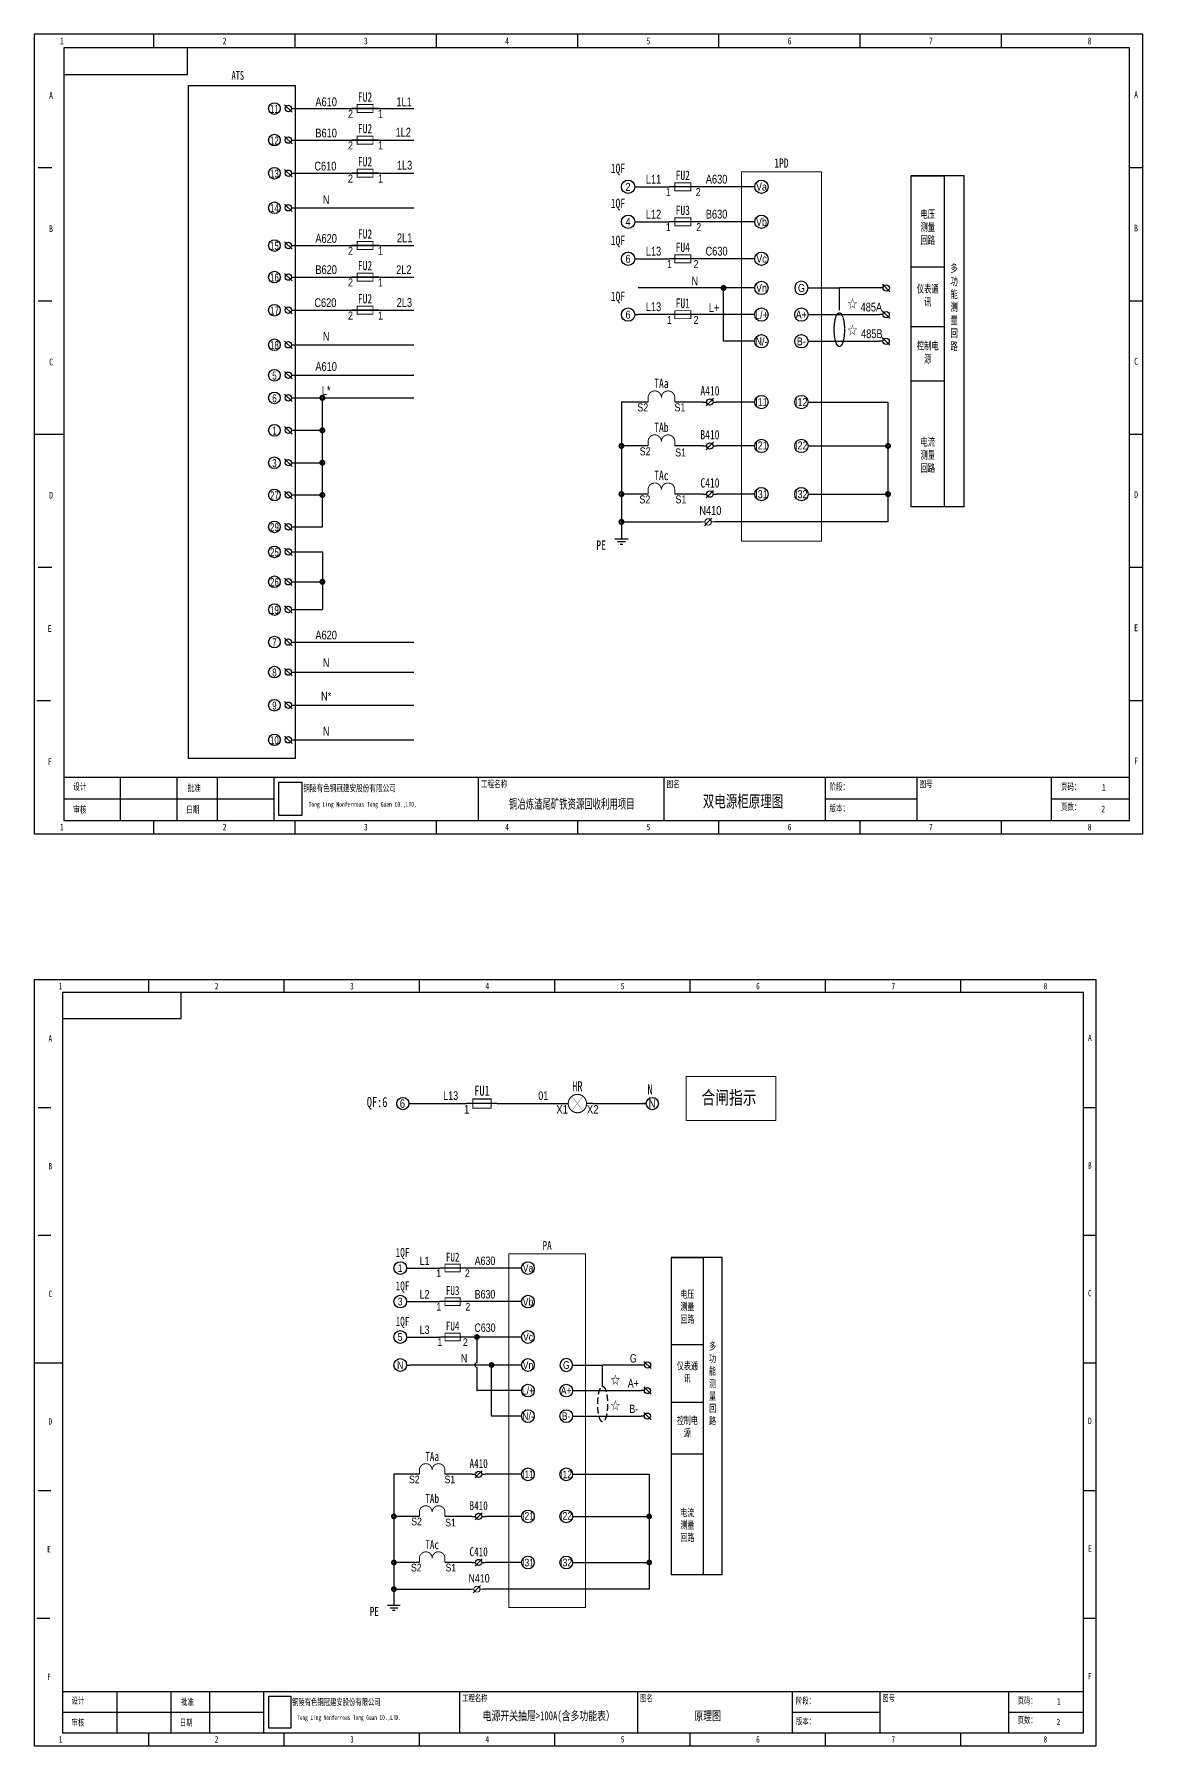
# Model space of a CAD drawing. Header units: millimetres. Extents: x 401220 to 2750366, y -101310 to 943175.
# Drawn here: x 1110437 to 1174802, y 121731 to 221053 of the extents above; entities that cross this region are included whole.
import ezdxf
from ezdxf.enums import TextEntityAlignment as Align

# ---------------------------------------------------------------- set-up
doc = ezdxf.new("R2010")
doc.units = ezdxf.units.MM
doc.linetypes.add('HIDDEN', pattern=[0.375, 0.25, -0.125])
doc.layers.add('CONNECT', color=3, linetype='Continuous')
doc.layers.add('DIM', color=1, linetype='Continuous')
doc.layers.add('SW', color=8, linetype='Continuous', lineweight=20)
doc.layers.add('TEXT', color=4, linetype='Continuous', lineweight=0)
doc.styles.add('IDQSTYLE', font='NSimSun.ttf', dxfattribs={"width": 0.7})
doc.styles.add('LEAD', font='simsun.ttf', dxfattribs={"width": 0.8})
doc.styles.add('NERIN_ISOCP', font='simsun.ttf', dxfattribs={"width": 0.75})
doc.styles.add('ROMANS', font='仿宋_GB2312.ttf', dxfattribs={"width": 0.67})
doc.styles.get("Standard").update_dxf_attribs({"font": 'arial.ttf', "bigfont": 'hzdx.shx'})
doc.styles.add('标准', font='NSimSun.ttf', dxfattribs={"width": 0.667})

# ---------------------------------------------------------------- blocks, each defined once
blk = doc.blocks.new('SYMB2_M_PWF20')
at = {"color": 7}
blk.add_line((0, 0), (10, 0), dxfattribs=at)
at = {"color": 7, "const_width": 0.35}
blk.add_lwpolyline([(8, -1.5), (8, 1.5), (2, 1.5), (2, -1.5)], close=True, dxfattribs=at)
blk = doc.blocks.new('SYMB2_M_PWF26')
at = {"color": 7, "const_width": 0.35}
for points in [[(0, 0), (0, 1.67, -1), (5, 1.67, -2.414214)], [(5, 1.67, -1), (10, 1.67), (10, 0)]]:
    blk.add_lwpolyline(points, format="xyb", dxfattribs=at)
blk = doc.blocks.new('SYMB2_S_PWF4')
at = {"color": 7}
for p, q in [((-5, -0.5), (-5, 0.5)), ((-4, -1.5), (-4, 1.5)), ((-3, -2.5), (-3, 2.5)), ((0, 0), (-3, 0))]:
    blk.add_line(p, q, dxfattribs=at)
at = {"color": 7, "const_width": 0.3}
for points in [[(-5, 0.5), (-5, -0.5)], [(-4, 1.5), (-4, -1.5)], [(-3, 2.5), (-3, -2.5)]]:
    blk.add_lwpolyline(points, dxfattribs=at)
blk = doc.blocks.new('SYMB2_S_PWF23a')
for p, q in [((0, -1.3), (0, 0)), ((1.41, -1.09), (-1.41, -3.91))]:
    blk.add_line(p, q)
blk.add_circle((0, -2.5), 1.2)
blk = doc.blocks.new('SYMB2_M_PWF87')
at = {"color": 7}
for p, q in [((0, 0), (1.3, 0)), ((3.7, 0), (5, 0))]:
    blk.add_line(p, q, dxfattribs=at)
for p, q in [((2.5, 0), (1.1, -1.4)), ((3.9, 1.4), (2.5, 0))]:
    blk.add_line(p, q)
blk.add_circle((2.5, 0), 1.2)
blk = doc.blocks.new('SYMB2_S_PWF13a')
blk.add_line((-1.25, 0), (0, 0))
blk.add_circle((-3.75, 0), 2.5)
blk = doc.blocks.new('SYMB2_S_PWF13')
blk.add_line((-1, 0), (0, 0))
blk.add_circle((-3, 0), 2)
blk = doc.blocks.new('SYMB2_S_PWF14')
blk.add_line((1, 0), (0, 0))
blk.add_circle((3, 0), 2)
blk = doc.blocks.new('SYMB2_M_PWF31')
at = {"color": 7}
for p, q in [((0, 0), (2, 0)), ((10, 0), (8, 0))]:
    blk.add_line(p, q, dxfattribs=at)
at = {"color": 7, "const_width": 0.35}
blk.add_lwpolyline([(2, 0, 1), (8, 0, 1), (2, 0, -0.185156)], format="xyb", dxfattribs=at)
at = {"color": 7, "const_width": 0.1}
for points in [[(6.8, 2.4), (3.2, -2.4)], [(3.2, 2.4), (6.8, -2.4)]]:
    blk.add_lwpolyline(points, dxfattribs=at)

msp = doc.modelspace()

# ---------------------------------------------------------------- linework, layer by layer
at = {"ltscale": 4}
for p, q in [((1117388.7, 220271.6), (1117388.7, 221052.8)), ((1125590.7, 220271.6), (1125590.7, 221052.8)), ((1133792.6, 220271.6), (1133792.6, 221052.8)), ((1141994.6, 220271.6), (1141994.6, 221052.8)), ((1150196.5, 220271.6), (1150196.5, 221052.8)), ((1158398.4, 220271.6), (1158398.4, 221052.8)), ((1166600.4, 220271.6), (1166600.4, 221052.8)), ((1119341.6, 218709.4), (1119341.6, 220271.6)), ((1112155.1, 218709.4), (1119341.6, 218709.4)), ((1110670.9, 213319.5), (1111452.1, 213319.5)), ((1174021.2, 213319.5), (1174802.3, 213319.5)), ((1110670.9, 205586.2), (1111452.1, 205586.2)), ((1174021.2, 205586.2), (1174802.3, 205586.2)), ((1110436.6, 197853), (1112155.1, 197853)), ((1174021.2, 197853), (1174802.3, 197853)), ((1110670.9, 190119.7), (1111452.1, 190119.7)), ((1174021.2, 190119.7), (1174802.3, 190119.7)), ((1110592.8, 182386.5), (1111374, 182386.5)), ((1174021.2, 182386.5), (1174802.3, 182386.5)), ((1112155.1, 177934), (1174021.2, 177934)), ((1115435.9, 177934), (1115435.9, 175434.3)), ((1118716.7, 177934), (1118716.7, 175434.3)), ((1121060.1, 177934), (1121060.1, 175434.3)), ((1124340.9, 177934), (1124340.9, 175434.3)), ((1136214.1, 177934), (1136214.1, 175434.3)), ((1146993.8, 177934), (1146993.8, 175434.3)), ((1156367.5, 177934), (1156367.5, 175434.3)), ((1161679.2, 177934), (1161679.2, 175434.3)), ((1169490.6, 177934), (1169490.6, 175434.3)), ((1112155.1, 176684.2), (1124340.9, 176684.2)), ((1156367.5, 176684.2), (1161679.2, 176684.2)), ((1169490.6, 176684.2), (1174021.2, 176684.2)), ((1117388.7, 174653.2), (1117388.7, 175434.3)), ((1125590.7, 174653.2), (1125590.7, 175434.3)), ((1133792.6, 174653.2), (1133792.6, 175434.3)), ((1141994.6, 174653.2), (1141994.6, 175434.3)), ((1150196.5, 174653.2), (1150196.5, 175434.3)), ((1158398.4, 174653.2), (1158398.4, 175434.3)), ((1166600.4, 174653.2), (1166600.4, 175434.3)), ((1117097.2, 165436.5), (1117097.2, 166184.9)), ((1124955.2, 165436.5), (1124955.2, 166184.9)), ((1132813.2, 165436.5), (1132813.2, 166184.9)), ((1140671.2, 165436.5), (1140671.2, 166184.9)), ((1148529.2, 165436.5), (1148529.2, 166184.9)), ((1156387.2, 165436.5), (1156387.2, 166184.9)), ((1164245.2, 165436.5), (1164245.2, 166184.9)), ((1118968.1, 163939.8), (1118968.1, 165436.5)), ((1112083, 163939.8), (1118968.1, 163939.8)), ((1110661.1, 158776), (1111409.5, 158776)), ((1171354.8, 158776), (1172103.2, 158776)), ((1110661.1, 151367), (1111409.5, 151367)), ((1171354.8, 151367), (1172103.2, 151367)), ((1110436.6, 143958), (1112083, 143958)), ((1171354.8, 143958), (1172103.2, 143958)), ((1110661.1, 136549), (1111409.5, 136549)), ((1171354.8, 136549), (1172103.2, 136549)), ((1110586.3, 129140.1), (1111334.7, 129140.1)), ((1171354.8, 129140.1), (1172103.2, 129140.1)), ((1112083, 124874.3), (1171354.8, 124874.3)), ((1115226.2, 124874.3), (1115226.2, 122479.5)), ((1118369.4, 124874.3), (1118369.4, 122479.5)), ((1120614.6, 124874.3), (1120614.6, 122479.5)), ((1123757.8, 124874.3), (1123757.8, 122479.5)), ((1135133.2, 124874.3), (1135133.2, 122479.5)), ((1145460.8, 124874.3), (1145460.8, 122479.5)), ((1154441.4, 124874.3), (1154441.4, 122479.5)), ((1159530.4, 124874.3), (1159530.4, 122479.5)), ((1167014.2, 124874.3), (1167014.2, 122479.5)), ((1112083, 123676.9), (1123757.8, 123676.9)), ((1154441.4, 123676.9), (1159530.4, 123676.9)), ((1167014.2, 123676.9), (1171354.8, 123676.9)), ((1117097.2, 121731.1), (1117097.2, 122479.5)), ((1124955.2, 121731.1), (1124955.2, 122479.5)), ((1132813.2, 121731.1), (1132813.2, 122479.5)), ((1140671.2, 121731.1), (1140671.2, 122479.5)), ((1148529.2, 121731.1), (1148529.2, 122479.5)), ((1156387.2, 121731.1), (1156387.2, 122479.5)), ((1164245.2, 121731.1), (1164245.2, 122479.5))]:
    msp.add_line(p, q, dxfattribs=at)
for p, q in [((1125580.4, 216744), (1132470.3, 216744)), ((1125580.4, 214909), (1132470.3, 214909)), ((1125580.4, 212988.2), (1132470.3, 212988.2)), ((1125580.4, 210981.7), (1132470.3, 210981.7)), ((1125580.4, 208794.2), (1132470.3, 208794.2)), ((1125580.4, 206959.2), (1132470.3, 206959.2)), ((1155558.9, 206327.8), (1157184.9, 206327.3)), ((1125580.4, 205038.4), (1132470.3, 205038.4)), ((1125580.4, 203031.9), (1132470.3, 203031.9)), ((1125580.4, 201264.1), (1132470.3, 201264.1)), ((1125580.4, 199952.8), (1132470.3, 199952.8)), ((1127166.9, 192466.2), (1127166.9, 199952.8)), ((1125580.4, 198067.5), (1127166.9, 198067.5)), ((1125580.4, 196188.1), (1127166.9, 196188.1)), ((1125580.4, 194316.1), (1127166.9, 194316.1)), ((1125580.4, 192466.2), (1127166.9, 192466.2)), ((1125580.4, 191012.6), (1127166.9, 191012.6)), ((1127166.9, 191012.6), (1127166.9, 187669.2)), ((1125580.4, 189277.7), (1127166.9, 189277.7)), ((1125580.4, 187669.2), (1127166.9, 187669.2)), ((1125580.4, 185778.6), (1132470.3, 185778.6)), ((1125580.4, 184035.4), (1132470.3, 184035.4)), ((1125580.4, 182114.7), (1132470.3, 182114.7)), ((1125580.4, 180108.2), (1132470.3, 180108.2)), ((1136141.4, 145450.6), (1136141.4, 143965.1)), ((1136141.4, 143687.7), (1136141.4, 142343.4)), ((1141882.6, 143826.4), (1143440.4, 143825.9)), ((1136141.4, 142343.4), (1136165.1, 142343.4))]:
    msp.add_line(p, q)
at = {"color": 7, "linetype": 'HIDDEN', "ltscale": 5}
for p, q in [((1157184.9, 205036.2), (1157184.9, 206327.3)), ((1143440.4, 142588.9), (1143440.4, 143825.9))]:
    msp.add_line(p, q, dxfattribs=at)
at = {"ltscale": 4}
for points in [[(1110436.6, 174653.2), (1174802.3, 174653.2), (1174802.3, 221052.8), (1110436.6, 221052.8)], [(1112155.1, 175434.3), (1174021.2, 175434.3), (1174021.2, 220271.6), (1112155.1, 220271.6)], [(1110436.6, 121731.1), (1172103.2, 121731.1), (1172103.2, 166184.9), (1110436.6, 166184.9)], [(1112083, 122479.5), (1171354.8, 122479.5), (1171354.8, 165436.5), (1112083, 165436.5)]]:
    msp.add_lwpolyline(points, close=True, dxfattribs=at)
for points in [[(1119390.1, 218075.2), (1125580.4, 218075.2), (1125580.4, 179019.8), (1119390.1, 179019.8)], [(1124646.5, 177650), (1125979.6, 177650), (1125979.6, 175717.7), (1124646.5, 175717.7)], [(1124050.6, 124602.3), (1125327.8, 124602.3), (1125327.8, 122750.9), (1124050.6, 122750.9)]]:
    msp.add_lwpolyline(points, close=True)
at = {"color": 7}
for points, const_width in [([(1150398.9, 206327.8, 1), (1150514.9, 206327.8, 1)], 232.1), ([(1127108.8, 199952.8, 1), (1127224.9, 199952.8, 1)], 232.1), ([(1127108.8, 198067.5, 1), (1127224.9, 198067.5, 1)], 232.1), ([(1144474.5, 197159.2, 1), (1144590.5, 197159.2, 1)], 232.1), ([(1159949.5, 197159.2, 1), (1160065.6, 197159.2, 1)], 232.1), ([(1127108.8, 196188.1, 1), (1127224.9, 196188.1, 1)], 232.1), ([(1127108.8, 194316.1, 1), (1127224.9, 194316.1, 1)], 232.1), ([(1144474.5, 194367, 1), (1144590.5, 194367, 1)], 232.1), ([(1159949.5, 194367, 1), (1160065.6, 194367, 1)], 232.1), ([(1144474.5, 192750.8, 1), (1144590.5, 192750.8, 1)], 232.1), ([(1127108.8, 189277.7, 1), (1127224.9, 189277.7, 1)], 232.1), ([(1136085.8, 145450.6, 1), (1136197, 145450.6, 1)], 222.4), ([(1136938.9, 143826.4, 1), (1137050.1, 143826.4, 1)], 222.4), ([(1131263, 135042.2, 1), (1131374.2, 135042.2, 1)], 222.4), ([(1146089.1, 135042.2, 1), (1146200.3, 135042.2, 1)], 222.4), ([(1131263, 132367.1, 1), (1131374.2, 132367.1, 1)], 222.4), ([(1146089.1, 132367.1, 1), (1146200.3, 132367.1, 1)], 222.4), ([(1131263, 130818.7, 1), (1131374.2, 130818.7, 1)], 222.4)]:
    msp.add_lwpolyline(points, format="xyb", close=True, dxfattribs=dict(at, const_width=const_width))
for centre in [(1124383.6, 216742.1), (1124383.6, 214907), (1124383.6, 212986.3), (1124383.6, 210979.8), (1124383.6, 208792.2), (1124383.6, 206957.2), (1124383.6, 205036.5), (1124383.6, 203029.9), (1124383.6, 201262.2), (1124383.6, 199950.8), (1124383.6, 198065.6), (1124383.6, 196186.2), (1124383.6, 194314.2), (1124383.6, 192464.2), (1124383.6, 191010.7), (1124383.6, 189275.7), (1124383.6, 187667.3), (1124383.6, 185776.7), (1124383.6, 184033.5), (1124383.6, 182112.7), (1124383.6, 180106.2)]:
    msp.add_circle(centre, 338.1)
msp.add_arc((1136158.3, 143826.4), 139.7, 96.940649, 263.059351)
at = {"color": 7, "linetype": 'HIDDEN', "ltscale": 5}
msp.add_ellipse((1157184.9, 203907.7), major_axis=(0, 981.5), ratio=0.3023258, dxfattribs=at)
at = {"color": 7, "linetype": 'HIDDEN', "ltscale": 1500}
msp.add_ellipse((1143440.4, 141554.8), major_axis=(0, 1034.1), ratio=0.2749131, dxfattribs=at)
at = {"layer": 'CONNECT', "color": 7}
for p, q in [((1161335, 212836.6), (1163269.1, 212836.6)), ((1164430.2, 212836.6), (1161335, 212836.6)), ((1161335, 212836.6), (1161335, 196152.6)), ((1163269.1, 212836.6), (1163269.1, 196152.6)), ((1164430.2, 196152.6), (1164430.2, 212836.6)), ((1145500.2, 212200.5), (1147318.9, 212200.5)), ((1152077.7, 212200.5), (1148866.4, 212200.5)), ((1161335, 212286.1), (1161335, 195602.1)), ((1161335, 211770.8), (1161335, 195086.8)), ((1163269.1, 212286.1), (1163269.1, 195602.1)), ((1163269.1, 211770.8), (1163269.1, 195086.8)), ((1164430.2, 195602.1), (1164430.2, 212286.1)), ((1164430.2, 195086.8), (1164430.2, 211770.8)), ((1161335, 211220.4), (1161335, 194536.4)), ((1161335, 210863.3), (1161335, 194179.2)), ((1163269.1, 211220.4), (1163269.1, 194536.4)), ((1163269.1, 210863.3), (1163269.1, 194179.2)), ((1164430.2, 194536.4), (1164430.2, 211220.4)), ((1164430.2, 194179.2), (1164430.2, 210863.3)), ((1145500.2, 210170.9), (1147318.9, 210170.9)), ((1152077.7, 210170.9), (1148866.4, 210170.9)), ((1161335, 210312.8), (1161335, 193628.8)), ((1163269.1, 210312.8), (1163269.1, 193628.8)), ((1164430.2, 193628.8), (1164430.2, 210312.8)), ((1145500.2, 208023.2), (1147318.9, 208023.2)), ((1152077.7, 208023.2), (1148866.4, 208023.2)), ((1163269.1, 207545), (1161335, 207545)), ((1152077.7, 206327.8), (1145500.2, 206327.8)), ((1150456.9, 203232.1), (1150456.9, 206327.8)), ((1159518.1, 206327.3), (1157184.9, 206327.3)), ((1152077.7, 204780), (1145500.2, 204780)), ((1155558.9, 204779.6), (1159511.2, 204779.6)), ((1163269.1, 204064.8), (1161335, 204064.8)), ((1152077.7, 203232.1), (1150456.9, 203232.1)), ((1155558.9, 203231.8), (1159511.2, 203231.8)), ((1163269.1, 200927.1), (1161335, 200927.1)), ((1146079.6, 199708.6), (1144532.5, 199708.6)), ((1144532.5, 199708.6), (1144532.5, 193342.8)), ((1149282.9, 199708.6), (1147627.1, 199708.6)), ((1152077.7, 199708.6), (1150056.6, 199708.6)), ((1155558.9, 199708.6), (1160007.6, 199708.6)), ((1160007.6, 199708.6), (1160007.6, 193869.1)), ((1144532.5, 198590.3), (1144532.5, 192224.5)), ((1160007.6, 198590.3), (1160007.6, 192750.8)), ((1146079.6, 197159.2), (1144532.5, 197159.2)), ((1149282.9, 197159.2), (1147627.1, 197159.2)), ((1152077.7, 197159.2), (1150056.6, 197159.2)), ((1155558.9, 197159.2), (1160007.6, 197159.2)), ((1146079.6, 194367), (1144532.5, 194367)), ((1149282.9, 194367), (1147627.1, 194367)), ((1152077.7, 194367), (1150056.6, 194367)), ((1155558.9, 194367), (1160007.6, 194367)), ((1144532.5, 192750.8), (1149176.1, 192750.8)), ((1160007.6, 192750.8), (1149949.8, 192750.8)), ((1164430.2, 193628.8), (1161335, 193628.8)), ((1163269.1, 193628.8), (1161335, 193628.8)), ((1132371.2, 158999.2), (1135545.6, 158999.2)), ((1137321, 158999.2), (1141088, 158999.2)), ((1142863.4, 158999.2), (1145947.4, 158999.2)), ((1143734.8, 158999.2), (1145792.9, 158999.2)), ((1147416.5, 150062.2), (1149269.5, 150062.2)), ((1150381.8, 150062.2), (1147416.5, 150062.2)), ((1147416.5, 150062.2), (1147416.5, 134077.8)), ((1149269.5, 150062.2), (1149269.5, 134077.8)), ((1150381.8, 134077.8), (1150381.8, 150062.2)), ((1132245.7, 149452.8), (1133988.2, 149452.8)), ((1138547.4, 149452.8), (1135470.8, 149452.8)), ((1147416.5, 149534.8), (1147416.5, 133550.4)), ((1147416.5, 149041.1), (1147416.5, 133056.8)), ((1149269.5, 149534.8), (1149269.5, 133550.4)), ((1149269.5, 149041.1), (1149269.5, 133056.8)), ((1150381.8, 133550.4), (1150381.8, 149534.8)), ((1150381.8, 133056.8), (1150381.8, 149041.1)), ((1147416.5, 148513.8), (1147416.5, 132529.4)), ((1147416.5, 148171.6), (1147416.5, 132187.2)), ((1149269.5, 148513.8), (1149269.5, 132529.4)), ((1149269.5, 148171.6), (1149269.5, 132187.2)), ((1150381.8, 132529.4), (1150381.8, 148513.8)), ((1150381.8, 132187.2), (1150381.8, 148171.6)), ((1132245.7, 147508.2), (1133988.2, 147508.2)), ((1138547.4, 147508.2), (1135470.8, 147508.2)), ((1147416.5, 147644.2), (1147416.5, 131659.8)), ((1149269.5, 147644.2), (1149269.5, 131659.8)), ((1150381.8, 131659.8), (1150381.8, 147644.2)), ((1132245.7, 145450.6), (1133988.2, 145450.6)), ((1138547.4, 145450.6), (1135470.8, 145450.6)), ((1149269.5, 144992.5), (1147416.5, 144992.5)), ((1138547.4, 143826.4), (1132245.7, 143826.4)), ((1136994.5, 140860.5), (1136994.5, 143826.4)), ((1145675.7, 143825.9), (1143440.4, 143825.9)), ((1138547.4, 142343.4), (1136165.1, 142343.4)), ((1141882.6, 142343.1), (1145669.2, 142343.1)), ((1149269.5, 141658.2), (1147416.5, 141658.2)), ((1138547.4, 140860.5), (1136994.5, 140860.5)), ((1141882.6, 140860.2), (1145669.2, 140860.2)), ((1149269.5, 138652.2), (1147416.5, 138652.2)), ((1132800.8, 137484.7), (1131318.6, 137484.7)), ((1131318.6, 137484.7), (1131318.6, 131385.9)), ((1135869.7, 137484.7), (1134283.5, 137484.7)), ((1138547.4, 137484.7), (1136611.1, 137484.7)), ((1141882.6, 137484.7), (1146144.7, 137484.7)), ((1146144.7, 137484.7), (1146144.7, 131890.1)), ((1131318.6, 136413.3), (1131318.6, 130314.5)), ((1146144.7, 136413.3), (1146144.7, 130818.7)), ((1132800.8, 135042.2), (1131318.6, 135042.2)), ((1135869.7, 135042.2), (1134283.5, 135042.2)), ((1138547.4, 135042.2), (1136611.1, 135042.2)), ((1141882.6, 135042.2), (1146144.7, 135042.2)), ((1132800.8, 132367.1), (1131318.6, 132367.1)), ((1135869.7, 132367.1), (1134283.5, 132367.1)), ((1138547.4, 132367.1), (1136611.1, 132367.1)), ((1141882.6, 132367.1), (1146144.7, 132367.1)), ((1150381.8, 131659.8), (1147416.5, 131659.8)), ((1149269.5, 131659.8), (1147416.5, 131659.8)), ((1131318.6, 130818.7), (1135767.4, 130818.7)), ((1146144.7, 130818.7), (1136508.8, 130818.7))]:
    msp.add_line(p, q, dxfattribs=at)
at = {"layer": 'TEXT', "color": 7}
msp.add_line((1148297.9, 158014.1), (1153493.7, 158014.1), dxfattribs=at)
at = {"layer": 'TEXT', "color": 7, "ltscale": 5}
for points in [[(1151497.4, 191640.6), (1156139.2, 191640.6), (1156139.2, 213068.3), (1151497.4, 213068.3), (1151497.4, 191640.6)], [(1137991.4, 129755), (1142438.5, 129755), (1142438.5, 150284.2), (1137991.4, 150284.2), (1137991.4, 129755)]]:
    msp.add_lwpolyline(points, dxfattribs=at)
at = {"layer": 'TEXT', "color": 7}
msp.add_lwpolyline([(1148297.9, 160575.9), (1153493.7, 160575.9), (1153493.7, 158014.1), (1148297.9, 158014.1)], close=True, dxfattribs=at)

# ---------------------------------------------------------------- block references
at = {"color": 7}
for name, p, xscale, yscale, zscale, rotation in [('SYMB2_S_PWF23a', (1125580.4, 216744), 154.7500751998593, 154.7500751998593, 154.7500751998593, 269.9999984637911), ('SYMB2_M_PWF20', (1130418.4, 216744), 154.7500751977482, 154.7500751977482, 154.7500751977482, 179.9999969264097), ('SYMB2_S_PWF23a', (1125580.4, 214909), 154.7500751998593, 154.7500751998593, 154.7500751998593, 269.9999984637911), ('SYMB2_M_PWF20', (1130418.4, 214909), 154.7500751977482, 154.7500751977482, 154.7500751977482, 179.9999969264097), ('SYMB2_S_PWF23a', (1125580.4, 212988.2), 154.7500751998593, 154.7500751998593, 154.7500751998593, 269.9999984637911), ('SYMB2_M_PWF20', (1130418.4, 212988.2), 154.7500751977482, 154.7500751977482, 154.7500751977482, 179.9999969264097), ('SYMB2_S_PWF13a', (1152077.7, 212200.5), 154.7500751977482, 154.7500751977482, 154.7500751977482, 179.9999969264097), ('SYMB2_M_PWF20', (1148866.4, 212200.5), 154.7500751977482, 154.7500751977482, 154.7500751977482, 179.9999969264097), ('SYMB2_S_PWF23a', (1125580.4, 210981.7), 154.7500751998593, 154.7500751998593, 154.7500751998593, 269.9999984637911), ('SYMB2_M_PWF20', (1148866.4, 210170.9), 154.7500751977482, 154.7500751977482, 154.7500751977482, 179.9999969264097), ('SYMB2_S_PWF13a', (1152077.7, 210170.9), 154.7500751977482, 154.7500751977482, 154.7500751977482, 179.9999969264097), ('SYMB2_S_PWF23a', (1125580.4, 208794.2), 154.7500751998593, 154.7500751998593, 154.7500751998593, 269.9999984637911), ('SYMB2_M_PWF20', (1130418.4, 208794.2), 154.7500751977482, 154.7500751977482, 154.7500751977482, 179.9999969264097), ('SYMB2_M_PWF20', (1148866.4, 208023.2), 154.7500751977482, 154.7500751977482, 154.7500751977482, 179.9999969264097), ('SYMB2_S_PWF13a', (1152077.7, 208023.2), 154.7500751977482, 154.7500751977482, 154.7500751977482, 179.9999969264097), ('SYMB2_S_PWF23a', (1125580.4, 206959.2), 154.7500751998593, 154.7500751998593, 154.7500751998593, 269.9999984637911), ('SYMB2_M_PWF20', (1130418.4, 206959.2), 154.7500751977482, 154.7500751977482, 154.7500751977482, 179.9999969264097), ('SYMB2_S_PWF13a', (1152077.7, 206327.8), 154.7500751977482, 154.7500751977482, 154.7500751977482, 179.9999969264097), ('SYMB2_S_PWF13a', (1155558.9, 206327.8), -154.7500751977482, 154.7500751998592, 154.7500752, 180.0000030735903), ('SYMB2_S_PWF23a', (1159518.1, 206327.3), 154.7500751998593, 154.7500751998593, 154.7500751998593, 89.99999846379107), ('SYMB2_S_PWF23a', (1125580.4, 205038.4), 154.7500751998593, 154.7500751998593, 154.7500751998593, 269.9999984637911), ('SYMB2_M_PWF20', (1130418.4, 205038.4), 154.7500751977482, 154.7500751977482, 154.7500751977482, 179.9999969264097), ('SYMB2_M_PWF20', (1148866.4, 204780), 154.7500751977482, 154.7500751977482, 154.7500751977482, 179.9999969264097), ('SYMB2_S_PWF13a', (1152077.7, 204780), 154.7500751977482, 154.7500751977482, 154.7500751977482, 179.9999969264097), ('SYMB2_S_PWF23a', (1159511.2, 204779.6), 154.7500751998593, 154.7500751998593, 154.7500751998593, 89.99999846379107), ('SYMB2_S_PWF13a', (1152077.7, 203232.1), 154.7500751977482, 154.7500751977482, 154.7500751977482, 179.9999969264097), ('SYMB2_S_PWF23a', (1125580.4, 203031.9), 154.7500751998593, 154.7500751998593, 154.7500751998593, 269.9999984637911), ('SYMB2_S_PWF23a', (1159511.2, 203231.8), 154.7500751998593, 154.7500751998593, 154.7500751998593, 89.99999846379107), ('SYMB2_S_PWF23a', (1125580.4, 201264.1), 154.7500751998593, 154.7500751998593, 154.7500751998593, 269.9999984637911), ('SYMB2_S_PWF23a', (1125580.4, 199952.8), 154.7500751998593, 154.7500751998593, 154.7500751998593, 269.9999984637911), ('SYMB2_S_PWF13a', (1152077.7, 199708.6), 154.7500751977482, 154.7500751977482, 154.7500751977482, 179.9999969264097), ('SYMB2_S_PWF23a', (1125580.4, 198067.5), 154.7500751998593, 154.7500751998593, 154.7500751998593, 269.9999984637911), ('SYMB2_S_PWF13a', (1152077.7, 197159.2), 154.7500751977482, 154.7500751977482, 154.7500751977482, 179.9999969264097), ('SYMB2_S_PWF23a', (1125580.4, 196188.1), 154.7500751998593, 154.7500751998593, 154.7500751998593, 269.9999984637911), ('SYMB2_S_PWF13a', (1152077.7, 194367), 154.7500751977482, 154.7500751977482, 154.7500751977482, 179.9999969264097), ('SYMB2_S_PWF23a', (1125580.4, 194316.1), 154.7500751998593, 154.7500751998593, 154.7500751998593, 269.9999984637911), ('SYMB2_S_PWF23a', (1125580.4, 192466.2), 154.7500751998593, 154.7500751998593, 154.7500751998593, 269.9999984637911), ('SYMB2_S_PWF4', (1144532.5, 192224.5), 154.7500751998593, 154.7500751998593, 154.7500751998593, 89.99999846379107), ('SYMB2_S_PWF23a', (1125580.4, 191012.6), 154.7500751998593, 154.7500751998593, 154.7500751998593, 269.9999984637911), ('SYMB2_S_PWF23a', (1125580.4, 189277.7), 154.7500751998593, 154.7500751998593, 154.7500751998593, 269.9999984637911), ('SYMB2_S_PWF23a', (1125580.4, 187669.2), 154.7500751998593, 154.7500751998593, 154.7500751998593, 269.9999984637911), ('SYMB2_S_PWF23a', (1125580.4, 185778.6), 154.7500751998593, 154.7500751998593, 154.7500751998593, 269.9999984637911), ('SYMB2_S_PWF23a', (1125580.4, 184035.4), 154.7500751998593, 154.7500751998593, 154.7500751998593, 269.9999984637911), ('SYMB2_S_PWF23a', (1125580.4, 182114.7), 154.7500751998593, 154.7500751998593, 154.7500751998593, 269.9999984637911), ('SYMB2_S_PWF23a', (1125580.4, 180108.2), 154.7500751998593, 154.7500751998593, 154.7500751998593, 269.9999984637911), ('SYMB2_S_PWF14', (1132371.2, 158999.2), 177.53904, 177.53904, 177.53904, 179.999996929531), ('SYMB2_M_PWF20', (1137321, 158999.2), 177.53904, 177.53904, 177.53904, 179.999996929531), ('SYMB2_M_PWF31', (1142863.4, 158999.2), 177.53904, 177.53904, 177.53904, 179.999996929531), ('SYMB2_S_PWF13', (1145792.9, 158999.2), 177.53904, 177.53904, 177.53904, 179.999996929531), ('SYMB2_M_PWF20', (1135470.8, 149452.8), 148.2606719978427, 148.2606719978427, 148.2606719978427, 179.9999969264097), ('SYMB2_S_PWF13a', (1138547.4, 149452.8), 148.2606719978427, 148.2606719978427, 148.2606719978427, 179.9999969264097), ('SYMB2_M_PWF20', (1135470.8, 147508.2), 148.2606719978427, 148.2606719978427, 148.2606719978427, 179.9999969264097), ('SYMB2_S_PWF13a', (1138547.4, 147508.2), 148.2606719978427, 148.2606719978427, 148.2606719978427, 179.9999969264097), ('SYMB2_M_PWF20', (1135470.8, 145450.6), 148.2606719978427, 148.2606719978427, 148.2606719978427, 179.9999969264097), ('SYMB2_S_PWF13a', (1138547.4, 145450.6), 148.2606719978427, 148.2606719978427, 148.2606719978427, 179.9999969264097), ('SYMB2_S_PWF13a', (1138547.4, 143826.4), 148.2606719978427, 148.2606719978427, 148.2606719978427, 179.9999969264097), ('SYMB2_S_PWF13a', (1141882.6, 143826.4), -148.2606719978427, 148.2606719998652, 148.2606720000001, 180.0000030735903), ('SYMB2_S_PWF23a', (1145675.7, 143825.9), 148.2606719998653, 148.2606719998653, 148.2606719998653, 89.99999846379107), ('SYMB2_S_PWF13a', (1138547.4, 142343.4), 148.2606719978427, 148.2606719978427, 148.2606719978427, 179.9999969264097), ('SYMB2_S_PWF23a', (1145669.2, 142343.1), 148.2606719998653, 148.2606719998653, 148.2606719998653, 89.99999846379107), ('SYMB2_S_PWF13a', (1138547.4, 140860.5), 148.2606719978427, 148.2606719978427, 148.2606719978427, 179.9999969264097), ('SYMB2_S_PWF23a', (1145669.2, 140860.2), 148.2606719998653, 148.2606719998653, 148.2606719998653, 89.99999846379107), ('SYMB2_S_PWF13a', (1138547.4, 137484.7), 148.2606719978427, 148.2606719978427, 148.2606719978427, 179.9999969264097), ('SYMB2_S_PWF13a', (1138547.4, 135042.2), 148.2606719978427, 148.2606719978427, 148.2606719978427, 179.9999969264097), ('SYMB2_S_PWF13a', (1138547.4, 132367.1), 148.2606719978427, 148.2606719978427, 148.2606719978427, 179.9999969264097), ('SYMB2_S_PWF4', (1131318.6, 130314.5), 148.2606719998653, 148.2606719998653, 148.2606719998653, 89.99999846379107)]:
    msp.add_blockref(name, p, dxfattribs=dict(at, xscale=xscale, yscale=yscale, zscale=zscale, rotation=rotation))
for name, p, xscale, yscale, zscale in [('SYMB2_S_PWF13a', (1145500.2, 212200.5), 154.750075197748, 154.750075197748, 154.750075197748), ('SYMB2_S_PWF13a', (1145500.2, 210170.9), 154.750075197748, 154.750075197748, 154.750075197748), ('SYMB2_S_PWF13a', (1145500.2, 208023.2), 154.750075197748, 154.750075197748, 154.750075197748), ('SYMB2_S_PWF13a', (1145500.2, 204780), 154.750075197748, 154.750075197748, 154.750075197748), ('SYMB2_S_PWF13a', (1155558.9, 204779.6), 154.750075197748, 154.750075197748, 154.750075197748), ('SYMB2_S_PWF13a', (1155558.9, 203231.8), 154.750075197748, 154.750075197748, 154.750075197748), ('SYMB2_M_PWF26', (1146079.6, 199708.6), 154.750075197748, 154.750075197748, 154.750075197748), ('SYMB2_M_PWF87', (1149282.9, 199708.6), 154.750075197748, 154.750075197748, 154.750075197748), ('SYMB2_S_PWF13a', (1155558.9, 199708.6), 154.750075197748, 154.750075197748, 154.750075197748), ('SYMB2_M_PWF26', (1146079.6, 197159.2), 154.750075197748, 154.750075197748, 154.750075197748), ('SYMB2_M_PWF87', (1149282.9, 197159.2), 154.750075197748, 154.750075197748, 154.750075197748), ('SYMB2_S_PWF13a', (1155558.9, 197159.2), 154.750075197748, 154.750075197748, 154.750075197748), ('SYMB2_M_PWF26', (1146079.6, 194367), 154.750075197748, 154.750075197748, 154.750075197748), ('SYMB2_S_PWF13a', (1155558.9, 194367), 154.750075197748, 154.750075197748, 154.750075197748), ('SYMB2_M_PWF87', (1149282.9, 194367), 154.750075197748, 154.750075197748, 154.750075197748), ('SYMB2_S_PWF13a', (1132245.7, 149452.8), 148.2606719978425, 148.2606719978425, 148.2606719978425), ('SYMB2_S_PWF13a', (1132245.7, 147508.2), 148.2606719978425, 148.2606719978425, 148.2606719978425), ('SYMB2_S_PWF13a', (1132245.7, 145450.6), 148.2606719978425, 148.2606719978425, 148.2606719978425), ('SYMB2_S_PWF13a', (1132245.7, 143826.4), 148.2606719978425, 148.2606719978425, 148.2606719978425), ('SYMB2_S_PWF13a', (1141882.6, 142343.1), 148.2606719978425, 148.2606719978425, 148.2606719978425), ('SYMB2_S_PWF13a', (1141882.6, 140860.2), 148.2606719978425, 148.2606719978425, 148.2606719978425), ('SYMB2_M_PWF26', (1132800.8, 137484.7), 148.2606719978425, 148.2606719978425, 148.2606719978425), ('SYMB2_M_PWF87', (1135869.7, 137484.7), 148.2606719978425, 148.2606719978425, 148.2606719978425), ('SYMB2_S_PWF13a', (1141882.6, 137484.7), 148.2606719978425, 148.2606719978425, 148.2606719978425), ('SYMB2_M_PWF26', (1132800.8, 135042.2), 148.2606719978425, 148.2606719978425, 148.2606719978425), ('SYMB2_M_PWF87', (1135869.7, 135042.2), 148.2606719978425, 148.2606719978425, 148.2606719978425), ('SYMB2_S_PWF13a', (1141882.6, 135042.2), 148.2606719978425, 148.2606719978425, 148.2606719978425), ('SYMB2_M_PWF26', (1132800.8, 132367.1), 148.2606719978425, 148.2606719978425, 148.2606719978425), ('SYMB2_M_PWF87', (1135869.7, 132367.1), 148.2606719978425, 148.2606719978425, 148.2606719978425), ('SYMB2_S_PWF13a', (1141882.6, 132367.1), 148.2606719978425, 148.2606719978425, 148.2606719978425)]:
    msp.add_blockref(name, p, dxfattribs=dict(at, xscale=xscale, yscale=yscale, zscale=zscale))
at = {"layer": 'TEXT', "color": 7}
for p, xscale, yscale, zscale in [((1149176.1, 192750.8), 154.750075197748, 154.750075197748, 154.750075197748), ((1135767.4, 130818.7), 148.2606719978425, 148.2606719978425, 148.2606719978425)]:
    msp.add_blockref('SYMB2_M_PWF87', p, dxfattribs=dict(at, xscale=xscale, yscale=yscale, zscale=zscale))

# ---------------------------------------------------------------- texts
at = {"style": 'IDQSTYLE', "width": 0.7}
for s, height, p in [('1', 391.3, (1112037.9, 220349.7)), ('2', 391.3, (1121489.7, 220349.7)), ('3', 391.3, (1129691.6, 220349.7)), ('4', 391.3, (1137893.6, 220349.7)), ('5', 391.3, (1146095.5, 220349.7)), ('6', 391.3, (1154297.5, 220349.7)), ('7', 391.3, (1162499.4, 220349.7)), ('8', 391.3, (1171716.8, 220349.7)), ('A', 391.3, (1111413, 217186.1)), ('A', 391.3, (1174411.8, 217225.2)), ('B', 391.3, (1111413, 209452.9)), ('B', 391.3, (1174411.8, 209491.9)), ('C', 391.3, (1111413, 201719.6)), ('C', 391.3, (1174411.8, 201758.7)), ('D', 391.3, (1111413, 193986.4)), ('D', 391.3, (1174411.8, 194025.4)), ('E', 391.3, (1111334.9, 186253.1)), ('E', 391.3, (1174411.8, 186292.2)), ('F', 391.3, (1111334.9, 178519.8)), ('F', 391.3, (1174411.8, 178558.9)), ('1', 391.3, (1112037.9, 174731.3)), ('2', 391.3, (1121489.7, 174731.3)), ('3', 391.3, (1129691.6, 174731.3)), ('4', 391.3, (1137893.6, 174731.3)), ('5', 391.3, (1146095.5, 174731.3)), ('6', 391.3, (1154297.5, 174731.3)), ('7', 391.3, (1162499.4, 174731.3)), ('8', 391.3, (1171716.8, 174731.3)), ('1', 374.9, (1111970.8, 165511.4)), ('2', 374.9, (1121026.2, 165511.4)), ('3', 374.9, (1128884.2, 165511.4)), ('4', 374.9, (1136742.2, 165511.4)), ('5', 374.9, (1144600.2, 165511.4)), ('6', 374.9, (1152458.2, 165511.4)), ('7', 374.9, (1160316.2, 165511.4)), ('8', 374.9, (1169147.1, 165511.4)), ('A', 374.9, (1111372.1, 162480.4)), ('A', 374.9, (1171729, 162517.9)), ('B', 374.9, (1111372.1, 155071.5)), ('B', 374.9, (1171729, 155108.9)), ('C', 374.9, (1111372.1, 147662.5)), ('C', 374.9, (1171729, 147699.9)), ('D', 374.9, (1111372.1, 140253.5)), ('D', 374.9, (1171729, 140290.9)), ('E', 374.9, (1111297.2, 132844.6)), ('E', 374.9, (1171729, 132882)), ('F', 374.9, (1111297.2, 125435.6)), ('F', 374.9, (1171729, 125473)), ('1', 374.9, (1111970.8, 121805.9)), ('2', 374.9, (1121026.2, 121805.9)), ('3', 374.9, (1128884.2, 121805.9)), ('4', 374.9, (1136742.2, 121805.9)), ('5', 374.9, (1144600.2, 121805.9)), ('6', 374.9, (1152458.2, 121805.9)), ('7', 374.9, (1160316.2, 121805.9)), ('8', 374.9, (1169147.1, 121805.9))]:
    msp.add_text(s, height=height, dxfattribs=at).set_placement(p, align=Align.BOTTOM_CENTER)
for s, height, p in [('ATS', 508.23, (1122257.1, 218661.1)), ('电源开关抽屉>100A(含多功能表）', 524.914, (1140309.9, 123474.7)), ('原理图', 524.91, (1149536, 123474.7))]:
    msp.add_text(s, height=height, dxfattribs=at).set_placement(p, align=Align.MIDDLE_CENTER)
for s, height, p in [('工程名称', 391.35, (1136370.4, 177231)), ('图名', 391.35, (1147150.1, 177231)), ('设计', 391.35, (1112701.9, 177074.7)), ('批准', 391.35, (1119341.6, 176996.6)), ('阶段：', 391.35, (1156601.8, 177074.7)), ('图号', 391.35, (1161835.5, 177231)), ('页码：', 391.35, (1170037.4, 177074.7)), ('审核', 391.35, (1112701.9, 175746.8)), ('日期', 391.35, (1119263.5, 175746.8)), ('版本：', 391.35, (1156601.8, 175824.9)), ('页数：', 391.35, (1170037.4, 175903)), ('设计', 374.94, (1112606.9, 124051.1)), ('批准', 374.94, (1118968.1, 123976.2)), ('工程名称', 374.94, (1135282.8, 124200.8)), ('图名', 374.94, (1145610.5, 124200.8)), ('阶段：', 374.94, (1154665.9, 124051.1)), ('图号', 374.94, (1159680.1, 124200.8)), ('页码：', 374.94, (1167538.1, 124051.1)), ('审核', 374.94, (1112606.9, 122778.8)), ('日期', 374.94, (1118893.3, 122778.8)), ('版本：', 374.94, (1154665.9, 122853.7)), ('页数：', 374.94, (1167538.1, 122928.5))]:
    msp.add_text(s, height=height, dxfattribs=at).set_placement(p, align=Align.BOTTOM_LEFT)
for s, height, p in [('铜陵有色铜冠建安股份有限公司', 391.35, (1126061.1, 177498.8)), ('Tong Ling Nonferrous Tong Guan CO.,LTD.', 281.772, (1126373.5, 176505.3)), ('铜陵有色铜冠建安股份有限公司', 374.939, (1125405.9, 124457.4)), ('Tong Ling Nonferrous Tong Guan CO.,LTD.', 269.956, (1125705.2, 123505.5))]:
    msp.add_text(s, height=height, dxfattribs=at).set_placement(p, align=Align.TOP_LEFT)
for s, height, p in [('双电源柜原理图', 697.84, (1151591, 176192.6)), ('1', 391.3, (1172537, 177152.8)), ('2', 391.3, (1172505.8, 175903)), ('1', 374.9, (1169932.9, 124125.9)), ('2', 374.9, (1169903, 122928.5))]:
    msp.add_text(s, height=height, dxfattribs=at).set_placement(p, align=Align.CENTER)
at = {"color": 7, "attachment_point": 1, "style": 'LEAD'}
for insert, char_height, width in [((1157667, 205676), 510.7, 540.975), ((1157667, 204128.2), 510.7, 540.975), ((1143902.3, 143201.9), 489.3, 518.29), ((1143902.3, 141719), 489.3, 518.29)]:
    msp.add_mtext('☆\\P', dxfattribs=dict(at, insert=insert, char_height=char_height, width=width))
at = {"layer": 'CONNECT', "color": 7, "attachment_point": 5, "style": 'ROMANS'}
for s, insert, char_height, width in [('{\\fSimSun|b0|i0|c134|p2;电压}\\P{\\fSimSun|b0|i0|c134|p2;测量}\\P{\\fSimSun|b0|i0|c134|p2;回路}', (1162317.5, 209833.5), 452.644, 2423.162), ('{\\fSimSun|b0|i0|c134|p2;多\\P功\\P能}\\P{\\fSimSun|b0|i0|c134|p2;测}\\P{\\fSimSun|b0|i0|c134|p2;量}\\P{\\fSimSun|b0|i0|c134|p2;回}\\P{\\fSimSun|b0|i0|c134|p2;路}', (1163849.6, 205186.5), 452.644, 2584.103), ('{\\fSimSun|b0|i0|c134|p2;仪表通讯}', (1162317.5, 205868.9), 452.644, 1402.877), ('{\\fSimSun|b0|i0|c134|p2;控制电源}', (1162317.5, 202573.1), 452.644, 1402.877), ('电流\\P测量\\P回路', (1162317.5, 196610.4), 452.64, 2423.162), ('{\\fSimSun|b0|i0|c134|p2;电压}\\P{\\fSimSun|b0|i0|c134|p2;测量}\\P{\\fSimSun|b0|i0|c134|p2;回路}', (1148357.8, 147185), 433.662, 2321.548), ('{\\fSimSun|b0|i0|c134|p2;多\\P功\\P能}\\P{\\fSimSun|b0|i0|c134|p2;测}\\P{\\fSimSun|b0|i0|c134|p2;量}\\P{\\fSimSun|b0|i0|c134|p2;回}\\P{\\fSimSun|b0|i0|c134|p2;路}', (1149825.6, 142732.9), 433.662, 2475.739), ('{\\fSimSun|b0|i0|c134|p2;仪表通讯}', (1148357.8, 143386.7), 433.662, 1344.048), ('{\\fSimSun|b0|i0|c134|p2;控制电源}', (1148357.8, 140229.1), 433.662, 1344.048), ('电流\\P测量\\P回路', (1148357.8, 134516.5), 433.66, 2321.548)]:
    msp.add_mtext(s, dxfattribs=dict(at, insert=insert, char_height=char_height, width=width))
at = {"layer": 'DIM', "color": 7}
for s, height, width, p in [('11', 464.25, 0.7, (1124384.2, 216722)), ('12', 464.25, 0.7, (1124384.2, 214887)), ('13', 464.25, 0.7, (1124384.2, 212966.3)), ('2', 464.3, 0.8, (1144915.2, 212200.5)), ('Va', 464.25, 0.8, (1152662.6, 212200.5)), ('14', 464.25, 0.7, (1124384.2, 210959.7)), ('4', 464.3, 0.8, (1144915.2, 210170.9)), ('Vb', 464.25, 0.8, (1152662.6, 210170.9)), ('15', 464.25, 0.7, (1124384.2, 208772.2)), ('6', 464.3, 0.8, (1144915.2, 208023.2)), ('Vc', 464.25, 0.8, (1152662.6, 208023.2)), ('16', 464.25, 0.7, (1124384.2, 206937.2)), ('Vn', 464.25, 0.8, (1152662.6, 206327.8)), ('G', 464.3, 0.8, (1154983.2, 206327.8)), ('17', 464.25, 0.7, (1124384.2, 205016.4)), ('6', 464.3, 0.8, (1144915.2, 204780)), ('L/+', 464.25, 0.8, (1152662.6, 204780)), ('A+', 464.25, 0.8, (1154973.9, 204779.6)), ('18', 464.25, 0.7, (1124384.2, 203009.9)), ('N/-', 464.25, 0.8, (1152662.6, 203232.1)), ('B-', 464.25, 0.8, (1154973.9, 203231.8)), ('5', 464.3, 0.7, (1124384.2, 201242.2)), ('6', 464.3, 0.7, (1124384.2, 199930.8)), ('I11', 464.25, 0.8, (1152662.7, 199708.6)), ('I12', 464.25, 0.8, (1154973.9, 199708.6)), ('1', 464.3, 0.7, (1124384.2, 198045.5)), ('I21', 464.25, 0.8, (1152662.7, 197194.3)), ('I22', 464.25, 0.8, (1154973.9, 197194.3)), ('3', 464.3, 0.7, (1124384.2, 196166.2)), ('27', 464.25, 0.7, (1124384.2, 194294.2)), ('I31', 464.25, 0.8, (1152662.7, 194361.6)), ('I32', 464.25, 0.8, (1154973.9, 194361.6)), ('29', 464.25, 0.7, (1124384.2, 192444.2)), ('25', 464.25, 0.7, (1124384.2, 190990.6)), ('26', 464.25, 0.7, (1124384.2, 189255.7)), ('19', 464.25, 0.7, (1124384.2, 187647.3)), ('7', 464.3, 0.7, (1124384.2, 185756.6)), ('8', 464.3, 0.7, (1124384.2, 184013.5)), ('9', 464.3, 0.7, (1124384.2, 182092.7)), ('10', 464.25, 0.7, (1124384.2, 180086.2)), ('6', 497.1, 0.8, (1131815.5, 158997.4)), ('N', 497.1, 0.8, (1146311.3, 159006.3)), ('1', 444.8, 0.8, (1131685.3, 149452.8)), ('Va', 444.78, 0.8, (1139107.8, 149452.8)), ('3', 444.8, 0.8, (1131685.3, 147508.2)), ('Vb', 444.78, 0.8, (1139107.8, 147508.2)), ('5', 444.8, 0.8, (1131685.3, 145450.6)), ('Vc', 444.78, 0.8, (1139107.8, 145450.6)), ('N', 444.8, 0.8, (1131685.3, 143826.4)), ('Vn', 444.78, 0.8, (1139107.8, 143826.4)), ('G', 444.8, 0.8, (1141331, 143826.4)), ('L/+', 444.78, 0.8, (1139107.8, 142343.4)), ('A+', 444.78, 0.8, (1141322.1, 142343.1)), ('N/-', 444.78, 0.8, (1139107.8, 140860.5)), ('B-', 444.78, 0.8, (1141322.1, 140860.2)), ('I11', 444.78, 0.8, (1139107.8, 137484.7)), ('I12', 444.78, 0.8, (1141322.1, 137484.7)), ('I21', 444.78, 0.8, (1139107.8, 135075.9)), ('I22', 444.78, 0.8, (1141322.1, 135075.9)), ('I31', 444.78, 0.8, (1139107.8, 132361.9)), ('I32', 444.78, 0.8, (1141322.1, 132361.9))]:
    msp.add_text(s, height=height, dxfattribs=dict(at, width=width)).set_placement(p, align=Align.MIDDLE)
at = {"layer": 'DIM', "color": 7, "width": 0.75}
for s, height, p in [('A610', 510.68, (1127386.5, 216876.3)), ('1L1', 510.68, (1131913.6, 216876.3)), ('B610', 510.68, (1127386.5, 215064.5)), ('1L2', 510.68, (1131863.8, 215111.3)), ('C610', 510.68, (1127342.4, 213147)), ('1L3', 510.68, (1131938.5, 213197.2)), ('L11', 510.68, (1146393.1, 212386.2)), ('A630', 510.68, (1150055, 212386.2)), ('N', 510.7, (1127386.5, 211198.3)), ('L12', 510.68, (1146393.1, 210356.6)), ('B630', 510.68, (1150055, 210356.6)), ('A620', 510.68, (1127386.5, 208948.6)), ('2L1', 510.68, (1131943.5, 208984.5)), ('L13', 510.68, (1146393.1, 208208.9)), ('C630', 510.68, (1150055, 208208.9)), ('B620', 510.68, (1127386.5, 207136.8)), ('2L2', 510.68, (1131896.7, 207131.8)), ('N', 510.7, (1148788.9, 206482.6)), ('C620', 510.68, (1127342.4, 205219.4)), ('2L3', 510.68, (1131927.9, 205232.3)), ('L13', 510.68, (1146393.1, 204984.4)), ('L+', 510.68, (1149911.6, 204934.7)), ('485A', 510.68, (1159043.5, 204965.3)), ('N', 510.7, (1127386.5, 203270.7)), ('485B', 510.68, (1159069.1, 203417.5)), ('A610', 510.68, (1127386.5, 201517)), ('L*', 510.68, (1127386.5, 200124.8)), ('A620', 510.68, (1127386.5, 185933.1)), ('N', 510.7, (1127386.5, 184323.6)), ('N*', 510.68, (1127386.5, 182386.2)), ('N', 510.7, (1127386.5, 180351.5)), ('L13', 497.11, (1134617.8, 159212.2)), ('01', 497.11, (1139993.8, 159212.2)), ('合闸指示', 779.31, (1150778.1, 158957.6)), ('L1', 489.26, (1133101.2, 149630.7)), ('A630', 489.26, (1136609.5, 149630.7)), ('L2', 489.26, (1133101.2, 147686.2)), ('B630', 489.26, (1136609.5, 147686.2)), ('L3', 489.26, (1133101.2, 145628.5)), ('C630', 489.26, (1136609.5, 145745.6)), ('N', 489.3, (1135396.5, 143974.6)), ('G', 489.3, (1145221, 143969.5)), ('A+', 489.26, (1145221, 142521)), ('B-', 489.26, (1145245.6, 141038.1))]:
    msp.add_text(s, height=height, dxfattribs=at).set_placement(p, align=Align.CENTER)
at = {"layer": 'DIM', "color": 7, "width": 0.8}
for s, height, p in [('2', 464.3, (1128799.8, 216666.6)), ('1', 464.3, (1130540.2, 216666.6)), ('2', 464.3, (1128799.8, 214831.6)), ('1', 464.3, (1130540.2, 214831.6)), ('2', 464.3, (1128799.8, 212910.8)), ('1', 464.3, (1130540.2, 212910.8)), ('1', 464.3, (1147247.9, 212123.2)), ('2', 464.3, (1148988.2, 212123.2)), ('1', 464.3, (1147258, 210093.5)), ('2', 464.3, (1149018.7, 210093.5)), ('2', 464.3, (1128799.8, 208716.8)), ('1', 464.3, (1130540.2, 208716.8)), ('1', 464.3, (1147318.9, 207945.8)), ('2', 464.3, (1148866.4, 207945.8)), ('2', 464.3, (1128799.8, 206881.8)), ('1', 464.3, (1130540.2, 206881.8)), ('2', 464.3, (1128799.8, 204961)), ('1', 464.3, (1130540.2, 204961)), ('1', 464.3, (1147318.9, 204702.6)), ('2', 464.3, (1148866.4, 204702.6)), ('S2', 464.25, (1145770.3, 199631.4)), ('S1', 464.25, (1147926.4, 199631.3)), ('S2', 464.25, (1145907.6, 197081.8)), ('S1', 464.25, (1147966.4, 197015.1)), ('S2', 464.25, (1145890, 194289.6)), ('S1', 464.25, (1147984.3, 194289.6)), ('X2', 497.11, (1142863.4, 158910.4)), ('1', 497.1, (1135545.6, 158910.4)), ('X1', 497.11, (1141088, 158910.4)), ('1', 444.8, (1133920.1, 149378.7)), ('2', 444.8, (1135587.4, 149378.7)), ('1', 444.8, (1133929.8, 147434.1)), ('2', 444.8, (1135616.6, 147434.1)), ('1', 444.8, (1133988.2, 145376.5)), ('2', 444.8, (1135470.8, 145376.5)), ('S2', 444.78, (1132504.5, 137410.8)), ('S1', 444.78, (1134570.1, 137410.6)), ('S2', 444.78, (1132636.1, 134968.1)), ('S1', 444.78, (1134608.5, 134904.2)), ('S2', 444.78, (1132619.2, 132292.9)), ('S1', 444.78, (1134625.6, 132292.9))]:
    msp.add_text(s, height=height, dxfattribs=at).set_placement(p, align=Align.TOP_CENTER)
at = {"layer": 'DIM', "color": 7, "width": 0.75}
for height, p in [(510.68, (1150334.6, 193156.9)), (489.26, (1136877.4, 131207.8))]:
    msp.add_text('N410', height=height, dxfattribs=at).set_placement(p, align=Align.RIGHT)
at = {"layer": 'DIM', "color": 7, "attachment_point": 8, "style": 'NERIN_ISOCP'}
for s, insert, char_height, width in [('FU2', (1129644.6, 217130.9), 541.63, 1140.258), ('FU2', (1129644.6, 215295.9), 541.63, 1140.258), ('FU2', (1129644.6, 213375.1), 541.63, 1140.258), ('FU2', (1148092.7, 212587.4), 541.63, 1140.258), ('FU2', (1129644.6, 209181.1), 541.63, 1140.258), ('FU2', (1129644.6, 207346), 541.63, 1140.258), ('FU2', (1129644.6, 205425.3), 541.63, 1140.258), ('A410', (1149669.7, 200080), 541.63, 2439.357), ('FU2', (1134729.5, 149823.5), 518.91, 1092.441), ('A410', (1136240.4, 137840.5), 518.91, 2337.063)]:
    msp.add_mtext(s, dxfattribs=dict(at, insert=insert, char_height=char_height, width=width))
at = {"layer": 'DIM', "color": 7, "style": 'NERIN_ISOCP'}
for s, insert, char_height, attachment_point in [('1QF', (1144327.7, 212860.2), 541.63, 8), ('1PD', (1153818.3, 213303.2), 541.63, 8), ('1QF', (1144327.7, 210830.6), 541.63, 8), ('FU3', (1148092.7, 210557.7), 541.63, 8), ('1QF', (1144327.7, 208682.9), 541.63, 8), ('FU4', (1148092.7, 208410.1), 541.63, 8), ('1QF', (1144327.7, 205439.7), 541.63, 8), ('FU1', (1148092.7, 205166.9), 541.63, 8), ('TAa', (1146853.4, 200508.2), 541.63, 8), ('TAb', (1146853.4, 197958.7), 541.63, 8), ('B410', (1149669.7, 197530.5), 541.63, 8), ('TAc', (1146853.4, 195166.5), 541.63, 8), ('C410', (1149669.7, 194738.3), 541.63, 8), ('PE', (1143626.6, 191403.3), 541.63, 6), ('FU1', (1136433.3, 159443), 585.88, 8), ('HR', (1141975.7, 159709.3), 585.88, 8), ('N', (1146192.3, 159531.8), 585.9, 8), ('QF:6', (1130344.7, 158648.4), 585.88, 8), ('PA', (1140215, 150509.2), 518.91, 8), ('1QF', (1131819.5, 149971.7), 518.91, 8), ('1QF', (1131819.5, 148027.2), 518.91, 8), ('FU3', (1134729.5, 147878.9), 518.91, 8), ('1QF', (1131819.5, 145969.5), 518.91, 8), ('FU4', (1134729.5, 145821.3), 518.91, 8), ('TAa', (1133542.2, 138250.8), 518.91, 8), ('TAb', (1133542.2, 135808.2), 518.91, 8), ('B410', (1136240.4, 135398), 518.91, 8), ('TAc', (1133542.2, 133133.1), 518.91, 8), ('C410', (1136240.4, 132722.9), 518.91, 8), ('PE', (1130450.6, 129527.7), 518.91, 6)]:
    msp.add_mtext(s, dxfattribs=dict(at, insert=insert, char_height=char_height, attachment_point=attachment_point))
at = {"layer": 'SW', "color": 4, "linetype": 'Continuous', "lineweight": 25, "style": '标准', "width": 0.62}
msp.add_text('铜冶炼渣尾矿铁资源回收利用项目', height=560, dxfattribs=at).set_placement((1141647.4, 176109.9), align=Align.CENTER)

doc.saveas('drawing.dxf')
